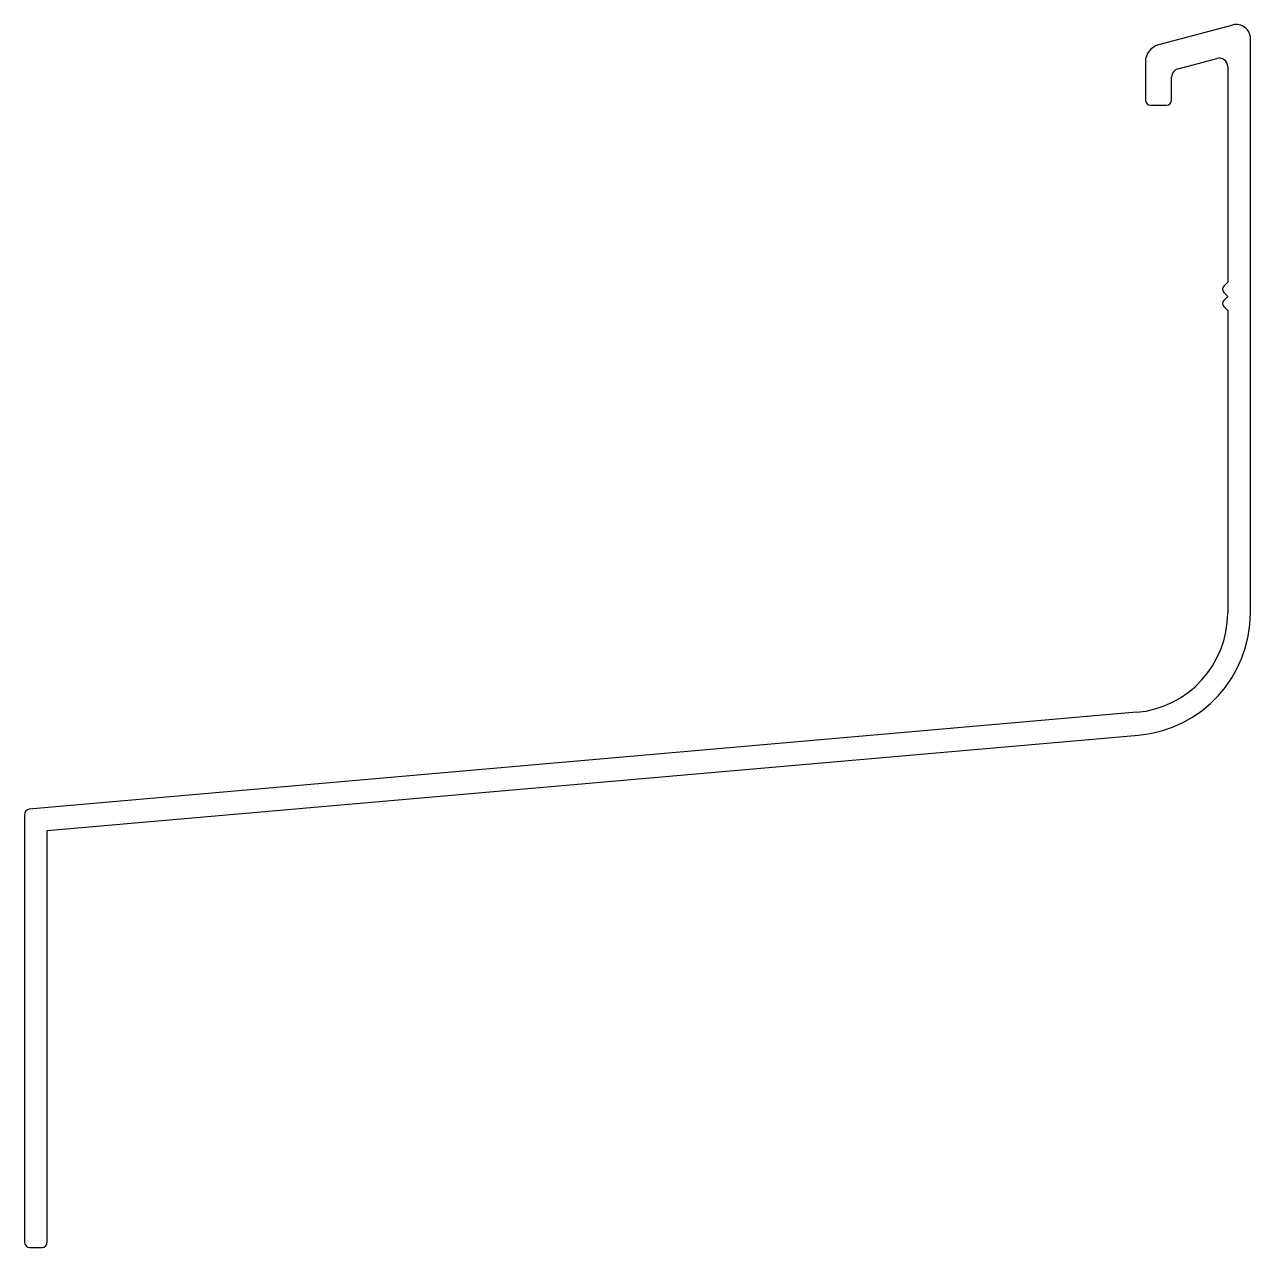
# Model space of a CAD drawing. Extents: x 2044.4 to 2114.4, y 1547.3 to 1617.1.
import ezdxf

# ---------------------------------------------------------------- set-up
doc = ezdxf.new("R2010")
doc.units = 0
doc.layers.get('0').update_dxf_attribs({"linetype": 'CONTINUOUS'})

msp = doc.modelspace()

# ---------------------------------------------------------------- linework, layer by layer
at = {"linetype": 'CONTINUOUS'}
for p, q in [((2113.355, 1617.065), (2109.104, 1615.926)), ((2114.362, 1583.501), (2114.362, 1616.293)), ((2108.362, 1614.96), (2108.362, 1612.793)), ((2110.233, 1614.572), (2112.433, 1615.162)), ((2113.062, 1614.679), (2113.062, 1602.379)), ((2109.862, 1612.793), (2109.862, 1614.089)), ((2108.662, 1612.493), (2109.562, 1612.493)), ((2112.836, 1602.152), (2113.062, 1602.379)), ((2113.062, 1601.571), (2112.836, 1601.798)), ((2112.836, 1601.345), (2113.062, 1601.571)), ((2113.062, 1600.764), (2112.836, 1600.991)), ((2113.062, 1600.764), (2113.062, 1583.501)), ((2107.859, 1577.823), (2044.636, 1572.292)), ((2045.662, 1571.077), (2107.973, 1576.528)), ((2044.362, 1571.993), (2044.362, 1547.568)), ((2045.662, 1547.568), (2045.662, 1571.077)), ((2044.662, 1547.268), (2045.362, 1547.268))]:
    msp.add_line(p, q, dxfattribs=at)
for centre, radius, start, end in [((2113.562, 1616.293), 0.8, 360, 105), ((2109.362, 1614.96), 1, 105, 180), ((2112.562, 1614.679), 0.5, 0, 105), ((2110.362, 1614.089), 0.5, 105, 180), ((2108.662, 1612.793), 0.3, 180, 270), ((2109.562, 1612.793), 0.3, 270, 0), ((2113.012, 1601.975), 0.25, 135, 225), ((2113.012, 1601.168), 0.25, 135, 225), ((2107.362, 1583.501), 5.7, 275, 0), ((2107.362, 1583.501), 7, 275, 0), ((2044.662, 1571.993), 0.3, 95, 180), ((2044.662, 1547.568), 0.3, 180, 270), ((2045.362, 1547.568), 0.3, 270, 0)]:
    msp.add_arc(centre, radius, start, end, dxfattribs=at)

doc.saveas('drawing.dxf')
